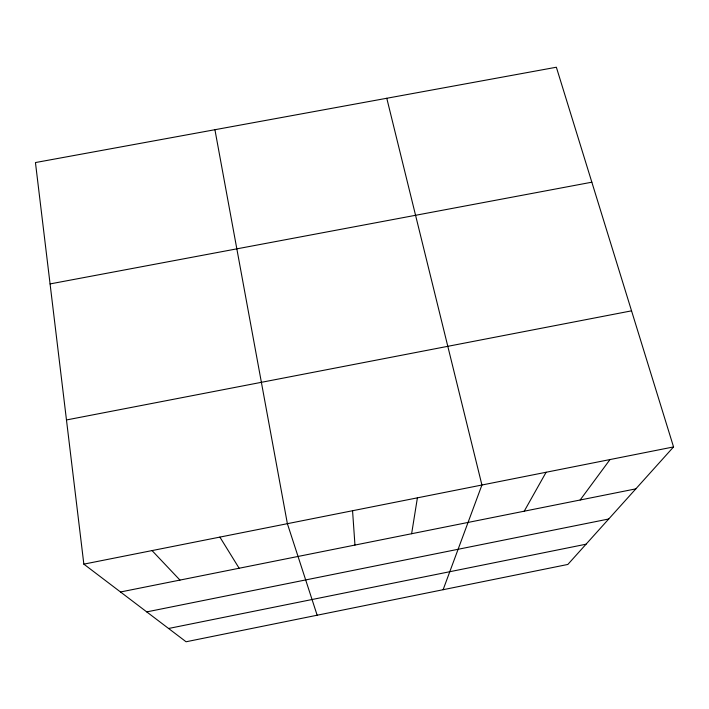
<?xml version="1.0" encoding="UTF-8"?>
<svg xmlns="http://www.w3.org/2000/svg" width="709" height="709" viewBox="0 0 709 709"><rect width="100%" height="100%" fill="white"/><g stroke="black" fill="none" stroke-linecap="round" stroke-linejoin="round"><path stroke-width="1.06" d="M411.628 533.726L417.406 497.842M443.116 589.711L481.925 485.018L386.777 98.267M524.226 511.198L546.116 472.256M580.148 500.005L609.997 459.565M673.55 446.927L567.847 564.444L186.077 641.769L83.848 564.142L35.45 162.556L556.361 67.231L673.55 446.927L83.848 564.142M146.736 611.894L608.73 518.997M168.582 628.484L586.059 544.202M120.512 591.98L635.831 488.864M66.469 419.958L631.551 310.843M50.073 283.919L591.847 182.195M152.045 550.583L179.962 580.086M219.896 537.103L239.137 568.246M317.153 615.217L287.384 523.685L214.924 129.712M352.559 510.728L354.961 545.07"/></g></svg>
